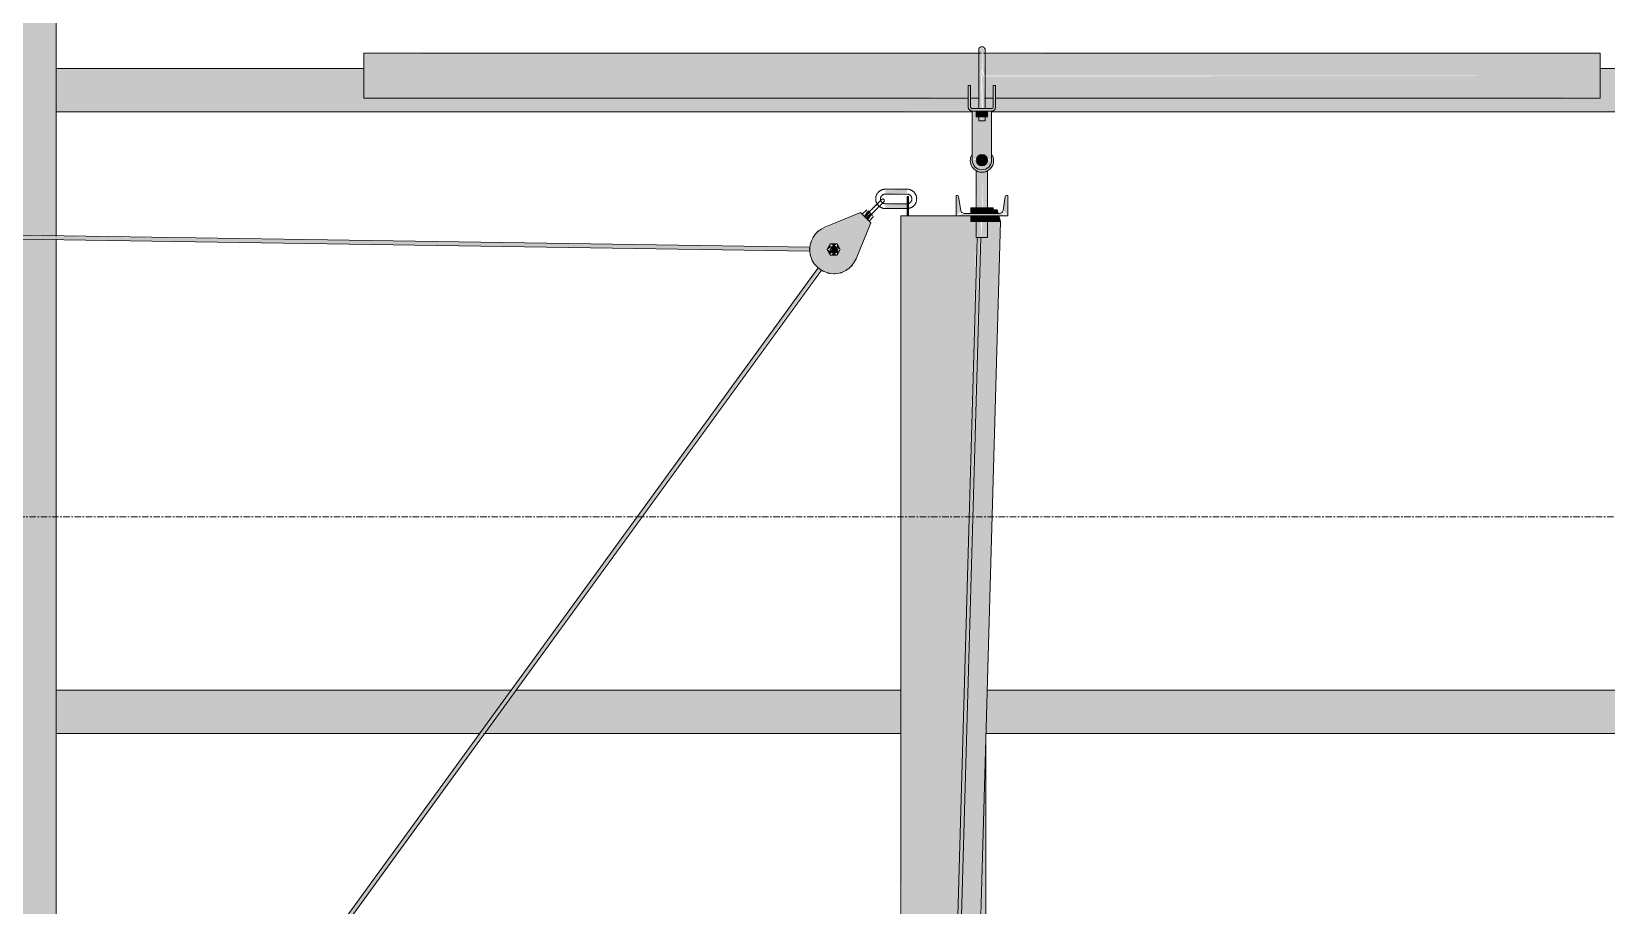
# Model space of a CAD drawing. Header units: inches. Extents: x -55396 to -733, y -290 to 853.
# Drawn here: x -16217.9 to -16095.6, y 227.8 to 295.7 of the extents above; entities that cross this region are included whole.
import ezdxf

# ---------------------------------------------------------------- set-up
doc = ezdxf.new("R2010")
doc.units = ezdxf.units.IN
doc.header["$MEASUREMENT"] = 0
doc.linetypes.add('Grid Line 1_2_', pattern=[0.875, 0.5, -0.125, 0.125, -0.125])
for name, color, linetype, lineweight in [('A-FLOR-LEVL', 51, 'Continuous', 9), ('Q-SPCQ', 91, 'Continuous', 9), ('S-BEAM', 12, 'Continuous', 9), ('S-COLS', 52, 'Continuous', 9)]:
    doc.layers.add(name, color=color, linetype=linetype, lineweight=lineweight)

# ---------------------------------------------------------------- blocks, each defined once
blk = doc.blocks.new('Basketball_Backstop-Performance_Sports_Systems-3103-Ceiling_Hung - 27_-0_ to 27_-11 7_8_-706978-Section 1')
at = {"layer": 'Q-SPCQ'}
h = blk.add_hatch(color=256, dxfattribs=at)
h.paths.add_polyline_path([(22184.5, 292.25), (22184.8, 292.32), (22184.67, 292.48), (22184.55, 292.32)], flags=0)
h.paths.add_polyline_path([(22184.46, 292.25), (22184.5, 292.25), (22184.5, 292.34)], flags=0)
h.paths.add_polyline_path([(22136.68, 292.25), (22184.46, 292.25), (22184.44, 294), (22136.68, 293.94), (22136.68, 292.7)], flags=0)
h.paths.add_polyline_path([(22184.92, 292.25), (22232.68, 292.25), (22232.68, 294), (22184.88, 293.94), (22184.89, 292.48), (22184.89, 292.25)], flags=0)
h = blk.add_hatch(color=256, dxfattribs=at)
h.paths.add_polyline_path([(22184.5, 292.25), (22184.68, 292.57), (22184.61, 292.54), (22184.55, 292.39)], flags=0)
h.paths.add_polyline_path([(22184.46, 292.25), (22184.68, 292.73), (22184.68, 294.44), (22184.44, 294.19), (22184.46, 293.79), (22184.47, 292.57)], flags=0)
for points in [[(22184.89, 292.25), (22184.86, 294.26), (22184.68, 294.44), (22184.75, 292.57), (22184.86, 292.34)], [(22184.68, 289.06), (22184.68, 289.5), (22184.24, 289.5), (22184.24, 289.06)], [(22184.68, 289.06), (22185.12, 289.06), (22185.12, 289.5), (22184.68, 289.5)], [(22184.68, 284.75), (22185.17, 284.9), (22185.48, 285.25), (22185.58, 285.69), (22185.46, 286.11), (22185.43, 286.07), (22185.37, 285.42), (22185.19, 285.14), (22184.8, 284.95), (22184.44, 284.98), (22184.13, 285.18), (22183.95, 285.49), (22183.89, 286.11), (22183.78, 285.61), (22183.89, 285.2), (22184.22, 284.87), (22184.61, 284.76)], [(22184.79, 285.26), (22185.1, 285.57), (22185.1, 285.8), (22184.9, 286.07), (22184.56, 286.11), (22184.3, 285.91), (22184.3, 285.47), (22184.46, 285.31)], [(22177.18, 283.07), (22178.87, 283.16), (22178.87, 283.43), (22177.18, 283.34), (22177.18, 283.09)], [(22178.99, 281.37), (22178.99, 282.87), (22178.87, 282.87), (22178.87, 281.37)], [(22175.65, 281.22), (22175.96, 281.62), (22175.76, 281.71), (22175.52, 281.36), (22175.58, 281.29)], [(22175.84, 281.04), (22176.14, 281.45), (22176.01, 281.58), (22175.65, 281.22), (22175.79, 281.09)], [(22178.87, 281.94), (22178.87, 282.31), (22177.18, 282.22), (22177.18, 281.94)], [(22184.24, 281.55), (22184.24, 281.99), (22183.81, 281.99), (22183.81, 281.55)], [(22183.81, 280.94), (22184.24, 280.94), (22184.24, 281.37), (22183.81, 281.37)], [(22185.11, 281.55), (22185.11, 281.99), (22184.24, 281.99), (22184.24, 281.55)], [(22185.11, 280.94), (22185.11, 281.37), (22184.24, 281.37), (22184.24, 280.94)], [(22185.11, 281.55), (22185.54, 281.58), (22185.54, 281.99), (22185.11, 281.99), (22185.11, 281.58)], [(22185.11, 280.94), (22185.54, 280.94), (22185.54, 281.37), (22185.11, 281.37)], [(22181.76, 152.54), (22182.46, 152.54), (22186.13, 280.92), (22185.11, 280.92), (22185.06, 279.69), (22184.6, 279.69), (22180.97, 152.54)], [(22173.05, 278.53), (22173.3, 278.53), (22173.43, 278.75), (22173.24, 278.99), (22173, 278.93), (22172.96, 278.62)], [(22180.97, 152.54), (22184.53, 279.69), (22184.32, 279.69), (22180.94, 159.48), (22180.94, 152.63)]]:
    blk.add_hatch(color=256, dxfattribs=at).paths.add_polyline_path(points, flags=0)
h = blk.add_hatch(color=256, dxfattribs=at)
h.paths.add_polyline_path([(22136.68, 290.5), (22183.62, 290.56), (22183.62, 291), (22183.8, 291), (22183.8, 290.5), (22184.44, 290.56), (22184.44, 292.25), (22136.68, 292.25), (22136.68, 290.56)], flags=0)
h.paths.add_polyline_path([(22185.74, 290.5), (22232.68, 290.56), (22232.68, 292.25), (22184.92, 292.19), (22184.92, 290.5), (22185.55, 290.56), (22185.55, 291), (22185.74, 291), (22185.74, 290.53)], flags=0)
h = blk.add_hatch(color=256, dxfattribs=at)
h.paths.add_polyline_path([(22184.61, 288.75), (22184.68, 288.75), (22184.61, 289.06), (22184.44, 289.06), (22184.5, 288.75), (22184.55, 288.75)], flags=0)
h.paths.add_polyline_path([(22184.54, 289.69), (22184.68, 289.69), (22184.61, 292.25), (22184.44, 292.25), (22184.5, 289.69)], flags=0)
h = blk.add_hatch(color=256, dxfattribs=at)
h.paths.add_polyline_path([(22184.74, 288.75), (22184.92, 288.75), (22184.85, 289.06), (22184.68, 289.06), (22184.68, 288.75)], flags=0)
h.paths.add_polyline_path([(22184.8, 289.69), (22184.92, 289.69), (22184.85, 292.25), (22184.68, 292.25), (22184.76, 289.69)], flags=0)
h = blk.add_hatch(color=256, dxfattribs=at)
h.paths.add_polyline_path([(22185.43, 289.5), (22185.43, 289.69), (22183.93, 289.69), (22183.93, 289.5)], flags=0)
h.paths.add_polyline_path([(22183.8, 289.81), (22183.8, 291), (22183.62, 291), (22183.62, 289.81)], flags=0)
h.paths.add_polyline_path([(22185.55, 289.81), (22185.74, 289.81), (22185.74, 291), (22185.55, 291)], flags=0)
h = blk.add_hatch(color=256, dxfattribs=at)
h.paths.add_polyline_path([(22184.68, 284.94), (22185.05, 285.04), (22185.33, 285.31), (22185.43, 285.69), (22185.1, 285.69), (22185.02, 285.49), (22184.74, 285.27), (22184.38, 285.39), (22184.3, 285.59), (22184.3, 285.74), (22183.93, 285.69), (22184.03, 285.31), (22184.3, 285.04), (22184.48, 284.96)], flags=0)
h.paths.add_polyline_path([(22183.93, 285.69), (22184.3, 285.91), (22184.65, 286.1), (22184.99, 286), (22185.14, 285.8), (22185.43, 285.69), (22185.43, 289.5), (22185.12, 289.5), (22185.12, 289.06), (22184.92, 289.06), (22184.85, 288.75), (22184.44, 288.75), (22184.44, 289.06), (22184.24, 289.06), (22184.24, 289.5), (22183.93, 289.5), (22183.93, 286.47)], flags=0)
h = blk.add_hatch(color=256, dxfattribs=at)
h.paths.add_polyline_path([(22184.68, 279.69), (22184.59, 280.94), (22184.24, 280.94), (22184.3, 279.69), (22184.56, 279.69)], flags=0)
h.paths.add_polyline_path([(22184.38, 281.99), (22184.68, 281.99), (22184.68, 284.75), (22184.25, 284.78), (22184.3, 281.99), (22184.34, 281.99)], flags=0)
h = blk.add_hatch(color=256, dxfattribs=at)
h.paths.add_polyline_path([(22185.06, 279.69), (22185.12, 279.69), (22185.06, 280.94), (22184.68, 280.94), (22184.68, 279.69), (22184.99, 279.69)], flags=0)
h.paths.add_polyline_path([(22184.87, 281.99), (22185.11, 281.99), (22185.06, 284.83), (22184.68, 284.75), (22184.74, 281.99), (22184.81, 281.99)], flags=0)
h = blk.add_hatch(color=256, dxfattribs=at)
h.paths.add_polyline_path([(22186.68, 281.37), (22186.6, 282.92), (22186.49, 282.88), (22186.32, 281.79), (22186.6, 281.47)], flags=0)
h.paths.add_polyline_path([(22186.68, 281.37), (22186.27, 281.67), (22186.3, 281.58), (22186.6, 281.42)], flags=0)
h.paths.add_polyline_path([(22182.68, 281.37), (22186.6, 281.4), (22186.04, 281.55), (22183.31, 281.55)], flags=0)
h.paths.add_polyline_path([(22182.68, 281.37), (22183.08, 281.67), (22183.05, 281.73), (22182.9, 281.58)], flags=0)
h.paths.add_polyline_path([(22182.68, 281.37), (22183.03, 281.79), (22182.87, 282.88), (22182.68, 282.95), (22182.68, 281.58)], flags=0)
h = blk.add_hatch(color=256, dxfattribs=at)
h.paths.add_polyline_path([(22173.09, 276.88), (22173.55, 276.91), (22173.99, 277.06), (22174.49, 277.43), (22174.69, 277.64), (22174.91, 278.04), (22176.05, 280.83), (22175.25, 281.62), (22172.07, 280.26), (22171.73, 279.95), (22171.49, 279.56), (22171.34, 279.12), (22171.3, 278.66), (22171.38, 278.21), (22171.57, 277.79), (22172.07, 277.25), (22172.21, 277.14), (22172.64, 276.96)], flags=0)
h.paths.add_polyline_path([(22172.93, 278.31), (22173.05, 278.5), (22172.95, 278.49), (22172.93, 278.32)], flags=0)
h.paths.add_polyline_path([(22172.93, 279.19), (22173.03, 278.99), (22173.08, 279.07), (22172.96, 279.16)], flags=0)
h.paths.add_polyline_path([(22173.43, 279.19), (22173.3, 279), (22173.41, 279), (22173.43, 279.14)], flags=0)
h.paths.add_polyline_path([(22173.68, 278.75), (22173.45, 278.82), (22173.48, 278.66), (22173.67, 278.75)], flags=0)
h.paths.add_polyline_path([(22173.43, 278.31), (22173.35, 278.53), (22173.28, 278.42), (22173.4, 278.34)], flags=0)
h.paths.add_polyline_path([(22172.93, 278.31), (22172.7, 278.8), (22172.96, 279.19), (22173.46, 279.14), (22173.63, 278.66), (22173.34, 278.31), (22172.96, 278.31)], flags=0)
h.paths.add_polyline_path([(22172.92, 278.64), (22172.86, 278.83), (22172.7, 278.74), (22172.87, 278.67)], flags=0)
h = blk.add_hatch(color=256, dxfattribs=at)
h.paths.add_polyline_path([(22178.48, 116), (22181.68, 116), (22181.68, 119.75), (22178.37, 119.75), (22178.37, 119.31), (22179.05, 119.31), (22179.05, 119.12), (22178.37, 119.12), (22178.37, 116)], flags=0)
h.paths.add_polyline_path([(22178.49, 120.25), (22181.68, 120.25), (22181.68, 128.78), (22178.63, 128.81), (22178.48, 128.81), (22178.37, 128.79), (22178.37, 120.87), (22179.05, 120.87), (22179.05, 120.69), (22178.37, 120.69), (22178.37, 120.25), (22178.48, 120.25)], flags=0)
h.paths.add_polyline_path([(22181.19, 129), (22181.68, 129.12), (22181.68, 129.18), (22181.21, 129.01)], flags=0)
h.paths.add_polyline_path([(22181.68, 128.82), (22181.68, 128.94), (22181.53, 128.87)], flags=0)
h.paths.add_polyline_path([(22178.6, 129.17), (22179.59, 129.21), (22181.19, 129.21), (22181.68, 129.25), (22181.68, 135.44), (22178.37, 135.44), (22178.38, 135), (22179.05, 135), (22179.05, 134.81), (22178.37, 134.81), (22178.37, 129.21), (22178.65, 129.19)], flags=0)
h.paths.add_polyline_path([(22179.42, 135.94), (22181.68, 135.94), (22181.68, 152.54), (22180.97, 152.54), (22180.94, 152.63), (22180.94, 161.75), (22178.37, 161.75), (22178.4, 161.31), (22179.05, 161.31), (22179.05, 161.12), (22178.37, 161.12), (22178.38, 136.56), (22179.05, 136.56), (22179.05, 136.37), (22178.37, 136.37), (22178.38, 135.94), (22179.34, 135.94)], flags=0)
h.paths.add_polyline_path([(22180.97, 162.25), (22181.68, 187.19), (22181.68, 224.78), (22178.63, 224.81), (22178.44, 224.81), (22178.37, 224.79), (22178.4, 162.87), (22179.05, 162.87), (22179.05, 162.69), (22178.37, 162.69), (22178.4, 162.25), (22180.94, 162.25)], flags=0)
h.paths.add_polyline_path([(22181.68, 224.82), (22181.68, 224.94), (22181.53, 224.87)], flags=0)
h.paths.add_polyline_path([(22181.19, 225), (22181.68, 225.12), (22181.68, 225.18), (22181.37, 225.06)], flags=0)
h.paths.add_polyline_path([(22178.6, 225.17), (22179.59, 225.21), (22181.19, 225.21), (22181.68, 225.25), (22181.68, 281.37), (22178.37, 281.37), (22178.44, 225.21), (22178.65, 225.19)], flags=0)
h = blk.add_hatch(color=256, dxfattribs=at)
h.paths.add_polyline_path([(22183.79, 116), (22184.99, 116), (22184.99, 119.8), (22184.6, 119.77), (22184.32, 119.75), (22181.68, 119.75), (22181.76, 116), (22183.77, 116)], flags=0)
h.paths.add_polyline_path([(22181.68, 119.82), (22182.17, 120), (22181.68, 119.87)], flags=0)
h.paths.add_polyline_path([(22182.17, 120), (22181.68, 120.12), (22181.76, 120.05)], flags=0)
h.paths.add_polyline_path([(22184.75, 120.17), (22184.88, 120.22), (22184.99, 120.25), (22184.99, 128.12), (22184.3, 128.12), (22184.3, 128.31), (22184.99, 128.31), (22184.99, 128.75), (22181.68, 128.75), (22181.76, 120.18), (22183.35, 120.23), (22184.62, 120.19)], flags=0)
h.paths.add_polyline_path([(22183.33, 129.25), (22184.99, 129.25), (22184.99, 129.69), (22184.3, 129.69), (22184.3, 129.87), (22184.99, 129.87), (22184.99, 135.49), (22184.59, 135.45), (22184.32, 135.44), (22181.68, 135.44), (22181.76, 129.25), (22182.6, 129.25)], flags=0)
h.paths.add_polyline_path([(22181.68, 135.51), (22181.78, 135.64), (22181.68, 135.56)], flags=0)
h.paths.add_polyline_path([(22182.17, 135.69), (22181.68, 135.81), (22181.76, 135.74), (22181.78, 135.74)], flags=0)
h.paths.add_polyline_path([(22184.75, 135.86), (22184.88, 135.9), (22184.99, 135.94), (22184.91, 161.81), (22184.6, 161.77), (22184.32, 161.75), (22182.73, 161.77), (22182.46, 152.54), (22181.68, 152.54), (22181.76, 135.87), (22183.42, 135.92), (22184.62, 135.88)], flags=0)
h.paths.add_polyline_path([(22184.75, 162.17), (22184.88, 162.22), (22184.99, 162.25), (22184.95, 224.12), (22184.51, 224.12), (22182.76, 162.24), (22184.28, 162.23), (22184.64, 162.19)], flags=0)
h.paths.add_polyline_path([(22181.68, 187.19), (22182.75, 224.75), (22181.68, 224.75), (22181.68, 193.67)], flags=0)
h.paths.add_polyline_path([(22184.88, 224.31), (22184.99, 224.31), (22184.95, 224.75), (22184.53, 224.75), (22184.55, 224.31), (22184.76, 224.31)], flags=0)
h.paths.add_polyline_path([(22181.76, 225.25), (22182.76, 225.25), (22184.24, 279.69), (22184.24, 280.94), (22183.81, 280.94), (22183.81, 281.37), (22181.68, 281.37), (22181.68, 225.25)], flags=0)
h.paths.add_polyline_path([(22184.77, 225.25), (22184.99, 225.25), (22184.95, 225.69), (22184.55, 225.69), (22184.55, 225.25), (22184.64, 225.25)], flags=0)
h.paths.add_polyline_path([(22184.95, 225.87), (22184.99, 225.87), (22184.96, 240.03), (22184.64, 225.87), (22184.88, 225.87)], flags=0)
h = blk.add_hatch(color=256, dxfattribs=at)
h.paths.add_polyline_path([(22185.11, 280.92), (22186.13, 280.92), (22186, 281.37), (22185.54, 281.37), (22185.54, 280.94), (22185.11, 280.94)], flags=0)
h.paths.add_polyline_path([(22185.95, 281.55), (22185.87, 281.83), (22185.54, 281.83), (22185.54, 281.55)], flags=0)
h = blk.add_hatch(color=256, dxfattribs=at)
h.paths.add_polyline_path([(22171.31, 278.62), (22171.3, 278.93), (22031.55, 280.99), (22031.66, 280.75), (22171.3, 278.62)], flags=0)
h.paths.add_polyline_path([(22172.94, 278.63), (22172.98, 278.73), (22172.94, 278.63)], flags=0)
h.paths.add_polyline_path([(22029.93, 280.82), (22029.94, 281.04), (22029.89, 280.93), (22029.93, 280.82)], flags=0)
h = blk.add_hatch(color=256, dxfattribs=at)
h.paths.add_polyline_path([(22172.93, 278.31), (22173.43, 278.31), (22173.18, 278.5)], flags=0)
h.paths.add_polyline_path([(22172.93, 278.31), (22172.96, 278.62), (22172.67, 278.75), (22172.8, 278.53)], flags=0)
h.paths.add_polyline_path([(22173.43, 278.31), (22173.56, 278.7), (22173.39, 278.62), (22173.43, 278.33)], flags=0)
h.paths.add_polyline_path([(22173.43, 279.19), (22172.99, 279.14), (22173.18, 279), (22173.37, 279.14)], flags=0)
h.paths.add_polyline_path([(22173.68, 278.75), (22173.43, 279.14), (22173.43, 278.86)], flags=0)
h.paths.add_polyline_path([(22172.67, 278.75), (22172.96, 278.93), (22172.9, 279.14), (22172.73, 278.85)], flags=0)
h = blk.add_hatch(color=256, dxfattribs=at)
h.paths.add_polyline_path([(22123.52, 210.22), (22123.52, 210.36), (22123.33, 210.46), (22123.38, 210.41), (22123.52, 210.23)], flags=0)
h.paths.add_polyline_path([(22125.5, 212.94), (22172.14, 277.2), (22171.96, 277.34), (22125.2, 212.98), (22125.44, 212.99), (22125.5, 212.94)], flags=0)
h.paths.add_polyline_path([(22173.14, 278.47), (22173.11, 278.53), (22172.98, 278.61), (22173.12, 278.48)], flags=0)
for p, q in [((22184.62, 294), (22136.68, 294)), ((22136.68, 292.25), (22136.68, 294)), ((22232.68, 294), (22184.79, 294)), ((22232.68, 294), (22232.68, 292.25)), ((22136.68, 290.5), (22136.68, 292.25)), ((22183.8, 291.5), (22183.62, 291.5)), ((22183.62, 291), (22183.62, 291.5)), ((22183.62, 291.5), (22183.62, 291.37)), ((22183.8, 291.5), (22183.62, 291.5)), ((22183.62, 291.35), (22183.62, 291)), ((22183.8, 291.37), (22183.8, 291.5)), ((22183.8, 291.5), (22183.8, 291)), ((22183.8, 291), (22183.8, 291.35)), ((22184.43, 292.25), (22184.43, 289.69)), ((22184.93, 289.69), (22184.93, 292.25)), ((22185.74, 291.5), (22185.55, 291.5)), ((22185.55, 291), (22185.55, 291.5)), ((22185.55, 291.5), (22185.55, 291.37)), ((22185.74, 291.5), (22185.55, 291.5)), ((22185.55, 291.35), (22185.55, 291)), ((22185.74, 291.37), (22185.74, 291.5)), ((22185.74, 291.5), (22185.74, 291)), ((22185.74, 291), (22185.74, 291.35)), ((22232.68, 292.25), (22232.68, 290.5)), ((22136.68, 290.5), (22183.62, 290.5)), ((22183.62, 289.81), (22183.62, 291)), ((22183.8, 291), (22183.8, 289.81)), ((22183.8, 290.5), (22184.46, 290.5)), ((22184.43, 290.5), (22184.43, 289.69)), ((22184.43, 290.5), (22184.43, 289.69)), ((22184.43, 290.5), (22184.43, 289.69)), ((22184.89, 290.5), (22185.55, 290.5)), ((22184.93, 289.69), (22184.93, 290.5)), ((22184.93, 289.69), (22184.93, 290.5)), ((22184.93, 289.69), (22184.93, 290.5)), ((22185.55, 291), (22185.55, 289.81)), ((22185.74, 289.81), (22185.74, 291)), ((22185.74, 290.5), (22232.68, 290.5)), ((22185.43, 289.69), (22183.93, 289.69)), ((22183.93, 289.5), (22183.93, 285.69)), ((22183.93, 289.5), (22185.43, 289.5)), ((22184.24, 289.5), (22184.24, 289.06)), ((22184.68, 289.06), (22184.24, 289.06)), ((22184.43, 289.5), (22184.43, 288.75)), ((22184.68, 288.75), (22184.44, 288.75)), ((22184.68, 289.06), (22184.68, 289.5)), ((22185.12, 289.06), (22184.68, 289.06)), ((22184.92, 288.75), (22184.68, 288.75)), ((22184.93, 288.75), (22184.93, 289.5)), ((22185.12, 289.5), (22185.12, 289.06)), ((22185.43, 285.69), (22185.43, 289.5)), ((22184.24, 284.86), (22184.24, 281.99)), ((22184.24, 284.86), (22184.24, 281.99)), ((22185.12, 281.99), (22185.12, 284.86)), ((22185.12, 281.99), (22185.12, 284.86)), ((22178.87, 283.44), (22177.18, 283.44)), ((22177.18, 283.06), (22178.87, 283.06)), ((22178.87, 281.37), (22178.87, 282.87)), ((22178.99, 282.87), (22178.87, 282.87)), ((22178.99, 282.87), (22178.99, 281.37)), ((22182.78, 282.95), (22182.68, 282.95)), ((22182.68, 282.95), (22182.68, 281.37)), ((22183.03, 281.79), (22182.87, 282.88)), ((22186.49, 282.88), (22186.32, 281.79)), ((22186.68, 282.95), (22186.58, 282.95)), ((22186.68, 281.37), (22186.68, 282.95)), ((22175.25, 281.62), (22172.47, 280.49)), ((22175.25, 281.62), (22176.05, 280.83)), ((22175.74, 281.84), (22175.39, 281.49)), ((22175.82, 281.77), (22176.01, 281.58)), ((22175.92, 280.96), (22176.27, 281.31)), ((22176.01, 281.58), (22176.19, 281.39)), ((22178.87, 282.31), (22177.18, 282.31)), ((22177.18, 281.94), (22178.87, 281.94)), ((22178.37, 281.37), (22178.37, 225.17)), ((22178.37, 281.37), (22181.68, 281.37)), ((22181.68, 281.37), (22182.68, 281.37)), ((22182.68, 281.37), (22186.68, 281.37)), ((22186.04, 281.55), (22183.31, 281.55)), ((22183.81, 281.99), (22184.24, 281.99)), ((22183.81, 281.55), (22183.81, 281.99)), ((22183.81, 280.94), (22183.81, 281.37)), ((22184.24, 281.99), (22185.11, 281.99)), ((22184.24, 281.99), (22184.24, 281.55)), ((22184.24, 281.37), (22184.24, 280.94)), ((22185.11, 281.99), (22185.54, 281.99)), ((22185.11, 281.99), (22185.11, 281.55)), ((22185.11, 281.37), (22185.11, 280.94)), ((22185.54, 281.99), (22185.54, 281.55)), ((22185.87, 281.83), (22185.54, 281.83)), ((22185.54, 281.37), (22185.54, 280.94)), ((22185.94, 281.58), (22185.87, 281.83)), ((22186.13, 280.92), (22186, 281.37)), ((22171.33, 278.93), (22031.53, 281.07)), ((22031.53, 280.75), (22171.31, 278.62)), ((22174.91, 278.04), (22176.05, 280.83)), ((22182.46, 152.54), (22186.13, 280.92)), ((22184.24, 280.94), (22183.81, 280.94)), ((22184.24, 280.94), (22184.24, 279.69)), ((22185.11, 280.94), (22184.24, 280.94)), ((22185.09, 280.92), (22186.13, 280.92)), ((22185.54, 280.94), (22185.11, 280.94)), ((22185.12, 279.69), (22185.12, 280.94)), ((22172.93, 279.19), (22172.67, 278.75)), ((22173.43, 279.19), (22172.93, 279.19)), ((22173.4, 278.9), (22173.31, 278.9)), ((22173.68, 278.75), (22173.43, 279.19)), ((22184.6, 279.69), (22180.97, 152.54)), ((22184.32, 279.69), (22180.97, 162.24)), ((22184.68, 279.69), (22184.24, 279.69)), ((22185.12, 279.69), (22184.68, 279.69)), ((22172.67, 278.75), (22172.93, 278.31)), ((22172.93, 278.31), (22173.43, 278.31)), ((22173.43, 278.31), (22173.68, 278.75)), ((22171.96, 277.34), (22125.12, 212.95)), ((22125.5, 212.94), (22172.21, 277.15)), ((22184.99, 225.87), (22184.99, 241.02))]:
    blk.add_line(p, q, dxfattribs=at)
at = {"layer": 'Q-SPCQ', "flags": 128}
for points in [[(22184.43, 294.25), (22184.43, 294.26), (22184.43, 294.27), (22184.43, 294.28), (22184.43, 294.29), (22184.43, 294.3), (22184.43, 294.31), (22184.44, 294.32), (22184.44, 294.33), (22184.44, 294.34), (22184.45, 294.35), (22184.45, 294.36), (22184.46, 294.37), (22184.46, 294.37), (22184.47, 294.38), (22184.47, 294.39), (22184.48, 294.4), (22184.48, 294.41), (22184.49, 294.41), (22184.5, 294.42), (22184.5, 294.43), (22184.51, 294.44), (22184.52, 294.44), (22184.53, 294.45), (22184.53, 294.45), (22184.54, 294.46), (22184.55, 294.47), (22184.56, 294.47), (22184.57, 294.48), (22184.58, 294.48), (22184.59, 294.48), (22184.6, 294.49), (22184.61, 294.49), (22184.62, 294.49), (22184.63, 294.49), (22184.64, 294.5), (22184.65, 294.5), (22184.66, 294.5), (22184.67, 294.5), (22184.68, 294.5), (22184.68, 294.5)], [(22184.43, 294.25), (22184.43, 294.26), (22184.43, 294.27), (22184.43, 294.28), (22184.43, 294.29), (22184.43, 294.3), (22184.43, 294.31), (22184.44, 294.32), (22184.44, 294.33), (22184.44, 294.34), (22184.45, 294.35), (22184.45, 294.36), (22184.46, 294.37), (22184.46, 294.37), (22184.47, 294.38), (22184.47, 294.39), (22184.48, 294.4), (22184.48, 294.41), (22184.49, 294.41), (22184.5, 294.42), (22184.5, 294.43), (22184.51, 294.44), (22184.52, 294.44), (22184.53, 294.45), (22184.53, 294.45), (22184.54, 294.46), (22184.55, 294.47), (22184.56, 294.47), (22184.57, 294.48), (22184.58, 294.48), (22184.59, 294.48), (22184.6, 294.49), (22184.61, 294.49), (22184.62, 294.49), (22184.63, 294.49), (22184.64, 294.5), (22184.65, 294.5), (22184.66, 294.5), (22184.67, 294.5), (22184.68, 294.5), (22184.68, 294.5)], [(22184.43, 294.23), (22184.43, 294.24), (22184.43, 294.25), (22184.43, 294.25)], [(22184.43, 294.25), (22184.43, 294.25), (22184.43, 294.24), (22184.43, 294.24)], [(22184.43, 293.97), (22184.43, 294.01), (22184.43, 294.05), (22184.43, 294.08), (22184.43, 294.11), (22184.43, 294.14), (22184.43, 294.17), (22184.43, 294.19), (22184.43, 294.21), (22184.43, 294.22), (22184.43, 294.23), (22184.43, 294.24), (22184.43, 294.25), (22184.43, 294.25)], [(22184.43, 294.25), (22184.43, 294.25), (22184.43, 294.24), (22184.43, 294.24), (22184.43, 294.22), (22184.43, 294.21), (22184.43, 294.19), (22184.43, 294.17), (22184.43, 294.15), (22184.43, 294.12), (22184.43, 294.09), (22184.43, 294.06), (22184.43, 294.02), (22184.43, 293.99), (22184.43, 293.94), (22184.43, 293.9), (22184.43, 293.85), (22184.43, 293.81), (22184.43, 293.75), (22184.43, 293.7), (22184.43, 293.64), (22184.43, 293.58), (22184.43, 293.52), (22184.43, 293.46), (22184.43, 293.4), (22184.43, 293.33), (22184.43, 293.26), (22184.43, 293.19), (22184.43, 293.12), (22184.43, 293.05), (22184.43, 292.97), (22184.43, 292.9), (22184.43, 292.82), (22184.43, 292.75), (22184.43, 292.67), (22184.43, 292.59), (22184.43, 292.51), (22184.43, 292.43), (22184.43, 292.35), (22184.43, 292.27), (22184.43, 292.25)], [(22184.43, 294.01), (22184.43, 294.05), (22184.43, 294.08)], [(22184.43, 294.06), (22184.43, 294.02), (22184.43, 293.99)], [(22184.68, 294.5), (22184.69, 294.5), (22184.7, 294.5), (22184.71, 294.5), (22184.72, 294.5), (22184.73, 294.5), (22184.74, 294.49), (22184.75, 294.49), (22184.76, 294.49), (22184.77, 294.48), (22184.78, 294.48), (22184.78, 294.48), (22184.79, 294.47), (22184.8, 294.47), (22184.81, 294.46), (22184.82, 294.46), (22184.83, 294.45), (22184.84, 294.44), (22184.84, 294.44), (22184.85, 294.43), (22184.86, 294.42), (22184.86, 294.42), (22184.87, 294.41), (22184.88, 294.4), (22184.88, 294.39), (22184.89, 294.39), (22184.89, 294.38), (22184.9, 294.37), (22184.9, 294.36), (22184.91, 294.35), (22184.91, 294.34), (22184.91, 294.33), (22184.92, 294.32), (22184.92, 294.31), (22184.92, 294.3), (22184.92, 294.29), (22184.93, 294.28), (22184.93, 294.27), (22184.93, 294.26), (22184.93, 294.25), (22184.93, 294.25)], [(22184.68, 294.5), (22184.69, 294.5), (22184.7, 294.5), (22184.71, 294.5), (22184.72, 294.5), (22184.73, 294.5), (22184.74, 294.49), (22184.75, 294.49), (22184.76, 294.49), (22184.77, 294.48), (22184.78, 294.48), (22184.78, 294.48), (22184.79, 294.47), (22184.8, 294.47), (22184.81, 294.46), (22184.82, 294.46), (22184.83, 294.45), (22184.84, 294.44), (22184.84, 294.44), (22184.85, 294.43), (22184.86, 294.42), (22184.86, 294.42), (22184.87, 294.41), (22184.88, 294.4), (22184.88, 294.39), (22184.89, 294.39), (22184.89, 294.38), (22184.9, 294.37), (22184.9, 294.36), (22184.91, 294.35), (22184.91, 294.34), (22184.91, 294.33), (22184.92, 294.32), (22184.92, 294.31), (22184.92, 294.3), (22184.92, 294.29), (22184.93, 294.28), (22184.93, 294.27), (22184.93, 294.26), (22184.93, 294.25), (22184.93, 294.25)], [(22184.93, 294.23), (22184.93, 294.24), (22184.93, 294.25), (22184.93, 294.25)], [(22184.93, 294.25), (22184.93, 294.25), (22184.93, 294.24), (22184.93, 294.24)], [(22184.93, 292.25), (22184.93, 292.33), (22184.93, 292.41), (22184.93, 292.49), (22184.93, 292.57), (22184.93, 292.65), (22184.93, 292.73), (22184.93, 292.8), (22184.93, 292.88), (22184.93, 292.95), (22184.93, 293.03), (22184.93, 293.1), (22184.93, 293.17), (22184.93, 293.24), (22184.93, 293.31), (22184.93, 293.38), (22184.93, 293.44), (22184.93, 293.51), (22184.93, 293.57), (22184.93, 293.63), (22184.93, 293.68), (22184.93, 293.74), (22184.93, 293.79), (22184.93, 293.84), (22184.93, 293.89), (22184.93, 293.93), (22184.93, 293.97), (22184.93, 294.01), (22184.93, 294.05), (22184.93, 294.08), (22184.93, 294.11), (22184.93, 294.14), (22184.93, 294.17), (22184.93, 294.19), (22184.93, 294.21), (22184.93, 294.22), (22184.93, 294.23), (22184.93, 294.24), (22184.93, 294.25), (22184.93, 294.25)], [(22184.93, 294.25), (22184.93, 294.25), (22184.93, 294.24), (22184.93, 294.24), (22184.93, 294.22), (22184.93, 294.21), (22184.93, 294.19), (22184.93, 294.17), (22184.93, 294.15), (22184.93, 294.12), (22184.93, 294.09), (22184.93, 294.06), (22184.93, 294.02), (22184.93, 293.99)], [(22184.93, 294.01), (22184.93, 294.05), (22184.93, 294.08)], [(22184.93, 294.06), (22184.93, 294.02), (22184.93, 293.99)], [(22176.36, 282.11), (22176.38, 282.13), (22176.4, 282.15), (22176.42, 282.17), (22176.44, 282.19), (22176.47, 282.21), (22176.49, 282.23), (22176.51, 282.26), (22176.53, 282.28), (22176.55, 282.3), (22176.57, 282.32), (22176.59, 282.33), (22176.6, 282.35), (22176.62, 282.37), (22176.64, 282.39), (22176.66, 282.41), (22176.68, 282.43), (22176.69, 282.44), (22176.71, 282.46), (22176.73, 282.47), (22176.74, 282.49), (22176.75, 282.5), (22176.77, 282.52), (22176.78, 282.53), (22176.79, 282.54), (22176.81, 282.56), (22176.82, 282.57), (22176.83, 282.58), (22176.84, 282.59), (22176.85, 282.59), (22176.85, 282.6), (22176.86, 282.61), (22176.87, 282.62), (22176.87, 282.62), (22176.88, 282.63), (22176.88, 282.63), (22176.89, 282.63), (22176.89, 282.64), (22176.89, 282.64), (22176.89, 282.64)], [(22176.89, 282.64), (22176.89, 282.64), (22176.89, 282.64), (22176.89, 282.64), (22176.88, 282.63), (22176.88, 282.63), (22176.87, 282.62), (22176.87, 282.62), (22176.86, 282.61), (22176.86, 282.61), (22176.85, 282.6), (22176.84, 282.59), (22176.83, 282.58), (22176.82, 282.57), (22176.81, 282.56), (22176.8, 282.55), (22176.79, 282.53), (22176.77, 282.52), (22176.76, 282.51), (22176.74, 282.49), (22176.73, 282.48), (22176.71, 282.46), (22176.7, 282.45), (22176.68, 282.43), (22176.66, 282.41), (22176.65, 282.4), (22176.63, 282.38), (22176.61, 282.36), (22176.59, 282.34), (22176.57, 282.32), (22176.55, 282.3), (22176.53, 282.28), (22176.51, 282.26), (22176.49, 282.24), (22176.47, 282.22), (22176.45, 282.2), (22176.43, 282.18), (22176.41, 282.16), (22176.39, 282.14), (22176.37, 282.11), (22176.36, 282.11)], [(22177.18, 283.44), (22177.15, 283.44), (22177.12, 283.44), (22177.09, 283.43), (22177.06, 283.43), (22177.03, 283.42), (22177, 283.42), (22176.97, 283.41), (22176.94, 283.4), (22176.91, 283.39), (22176.89, 283.38), (22176.86, 283.37), (22176.83, 283.35), (22176.81, 283.34), (22176.78, 283.32), (22176.75, 283.31), (22176.73, 283.29), (22176.71, 283.27), (22176.68, 283.25), (22176.66, 283.23), (22176.64, 283.21), (22176.62, 283.19), (22176.6, 283.17), (22176.58, 283.14), (22176.56, 283.12), (22176.55, 283.09), (22176.53, 283.07), (22176.52, 283.04), (22176.5, 283.01), (22176.49, 282.99), (22176.48, 282.96), (22176.47, 282.93), (22176.46, 282.9), (22176.45, 282.87), (22176.44, 282.84), (22176.44, 282.81), (22176.43, 282.79), (22176.43, 282.76), (22176.43, 282.73), (22176.43, 282.7), (22176.43, 282.69)], [(22176.43, 282.69), (22176.43, 282.66), (22176.43, 282.63), (22176.43, 282.6), (22176.44, 282.57), (22176.44, 282.54), (22176.45, 282.51), (22176.46, 282.48), (22176.47, 282.45), (22176.48, 282.42), (22176.49, 282.4), (22176.5, 282.37), (22176.51, 282.34), (22176.53, 282.31), (22176.54, 282.29), (22176.56, 282.26), (22176.58, 282.24), (22176.59, 282.22), (22176.61, 282.19), (22176.63, 282.17), (22176.66, 282.15), (22176.68, 282.13), (22176.7, 282.11), (22176.72, 282.09), (22176.75, 282.07), (22176.77, 282.06), (22176.8, 282.04), (22176.82, 282.03), (22176.85, 282.01), (22176.88, 282), (22176.91, 281.99), (22176.93, 281.98), (22176.96, 281.97), (22176.99, 281.96), (22177.02, 281.95), (22177.05, 281.95), (22177.08, 281.94), (22177.11, 281.94), (22177.14, 281.94), (22177.17, 281.94), (22177.18, 281.94)], [(22176.8, 282.69), (22176.8, 282.7), (22176.8, 282.72), (22176.81, 282.73), (22176.81, 282.75), (22176.81, 282.76), (22176.81, 282.78), (22176.82, 282.79), (22176.82, 282.81), (22176.83, 282.82), (22176.83, 282.83), (22176.84, 282.85), (22176.85, 282.86), (22176.85, 282.87), (22176.86, 282.89), (22176.87, 282.9), (22176.88, 282.91), (22176.89, 282.92), (22176.9, 282.93), (22176.91, 282.95), (22176.92, 282.96), (22176.93, 282.97), (22176.94, 282.98), (22176.95, 282.99), (22176.96, 282.99), (22176.98, 283), (22176.99, 283.01), (22177, 283.02), (22177.01, 283.03), (22177.03, 283.03), (22177.04, 283.04), (22177.06, 283.04), (22177.07, 283.05), (22177.08, 283.05), (22177.1, 283.05), (22177.11, 283.06), (22177.13, 283.06), (22177.14, 283.06), (22177.16, 283.06), (22177.17, 283.06), (22177.18, 283.06)], [(22177.18, 282.31), (22177.16, 282.31), (22177.15, 282.31), (22177.13, 282.32), (22177.12, 282.32), (22177.1, 282.32), (22177.09, 282.32), (22177.07, 282.33), (22177.06, 282.33), (22177.05, 282.34), (22177.03, 282.34), (22177.02, 282.35), (22177, 282.35), (22176.99, 282.36), (22176.98, 282.37), (22176.97, 282.38), (22176.95, 282.39), (22176.94, 282.4), (22176.93, 282.41), (22176.92, 282.42), (22176.91, 282.43), (22176.9, 282.44), (22176.89, 282.45), (22176.88, 282.46), (22176.87, 282.47), (22176.86, 282.48), (22176.85, 282.5), (22176.85, 282.51), (22176.84, 282.52), (22176.83, 282.54), (22176.83, 282.55), (22176.82, 282.57), (22176.82, 282.58), (22176.81, 282.59), (22176.81, 282.61), (22176.81, 282.62), (22176.81, 282.64), (22176.8, 282.65), (22176.8, 282.67), (22176.8, 282.68), (22176.8, 282.69)], [(22176.89, 282.64), (22176.89, 282.64), (22176.9, 282.65), (22176.9, 282.65), (22176.91, 282.65), (22176.91, 282.65), (22176.91, 282.66), (22176.92, 282.66), (22176.92, 282.66), (22176.93, 282.66), (22176.93, 282.67), (22176.94, 282.67), (22176.94, 282.67), (22176.95, 282.67), (22176.95, 282.67), (22176.96, 282.67), (22176.96, 282.67), (22176.97, 282.68), (22176.97, 282.68), (22176.98, 282.68), (22176.98, 282.68), (22176.99, 282.68), (22176.99, 282.68), (22177, 282.67), (22177, 282.67), (22177.01, 282.67), (22177.01, 282.67), (22177.01, 282.67), (22177.02, 282.67), (22177.02, 282.67), (22177.03, 282.67), (22177.03, 282.66), (22177.04, 282.66), (22177.04, 282.66), (22177.05, 282.66), (22177.05, 282.65), (22177.05, 282.65), (22177.06, 282.65), (22177.06, 282.64), (22177.07, 282.64), (22177.07, 282.64)], [(22177.07, 282.64), (22177.07, 282.64), (22177.07, 282.63), (22177.08, 282.63), (22177.08, 282.62), (22177.08, 282.62), (22177.09, 282.62), (22177.09, 282.61), (22177.09, 282.61), (22177.09, 282.6), (22177.09, 282.6), (22177.1, 282.59), (22177.1, 282.59), (22177.1, 282.58), (22177.1, 282.58), (22177.1, 282.57), (22177.1, 282.57), (22177.1, 282.56), (22177.1, 282.56), (22177.1, 282.55), (22177.1, 282.55), (22177.1, 282.54), (22177.1, 282.54), (22177.1, 282.53), (22177.1, 282.53), (22177.1, 282.52), (22177.1, 282.52), (22177.1, 282.51), (22177.1, 282.51), (22177.09, 282.5), (22177.09, 282.5), (22177.09, 282.5), (22177.09, 282.49), (22177.09, 282.49), (22177.08, 282.48), (22177.08, 282.48), (22177.08, 282.47), (22177.07, 282.47), (22177.07, 282.47), (22177.07, 282.46), (22177.07, 282.46)], [(22179.62, 282.69), (22179.61, 282.72), (22179.61, 282.75), (22179.61, 282.78), (22179.61, 282.81), (22179.6, 282.84), (22179.59, 282.87), (22179.59, 282.89), (22179.58, 282.92), (22179.57, 282.95), (22179.56, 282.98), (22179.54, 283.01), (22179.53, 283.03), (22179.52, 283.06), (22179.5, 283.09), (22179.48, 283.11), (22179.47, 283.14), (22179.45, 283.16), (22179.43, 283.18), (22179.41, 283.2), (22179.39, 283.23), (22179.37, 283.25), (22179.34, 283.27), (22179.32, 283.28), (22179.3, 283.3), (22179.27, 283.32), (22179.24, 283.33), (22179.22, 283.35), (22179.19, 283.36), (22179.16, 283.38), (22179.14, 283.39), (22179.11, 283.4), (22179.08, 283.41), (22179.05, 283.41), (22179.02, 283.42), (22178.99, 283.43), (22178.96, 283.43), (22178.93, 283.43), (22178.9, 283.44), (22178.87, 283.44), (22178.87, 283.44)], [(22178.87, 283.06), (22178.88, 283.06), (22178.9, 283.06), (22178.91, 283.06), (22178.93, 283.06), (22178.94, 283.06), (22178.95, 283.05), (22178.97, 283.05), (22178.98, 283.04), (22179, 283.04), (22179.01, 283.03), (22179.03, 283.03), (22179.04, 283.02), (22179.05, 283.01), (22179.06, 283.01), (22179.08, 283), (22179.09, 282.99), (22179.1, 282.98), (22179.11, 282.97), (22179.12, 282.96), (22179.13, 282.95), (22179.14, 282.94), (22179.15, 282.93), (22179.16, 282.91), (22179.17, 282.9), (22179.18, 282.89), (22179.19, 282.88), (22179.2, 282.86), (22179.2, 282.85), (22179.21, 282.84), (22179.21, 282.82), (22179.22, 282.81), (22179.22, 282.8), (22179.23, 282.78), (22179.23, 282.77), (22179.23, 282.75), (22179.24, 282.74), (22179.24, 282.72), (22179.24, 282.71), (22179.24, 282.69), (22179.24, 282.69)], [(22178.98, 281.95), (22179.01, 281.95), (22179.04, 281.96), (22179.07, 281.97), (22179.1, 281.98), (22179.13, 281.99), (22179.16, 282), (22179.18, 282.01), (22179.21, 282.02), (22179.24, 282.04), (22179.26, 282.05), (22179.29, 282.07), (22179.31, 282.09), (22179.34, 282.1), (22179.36, 282.12), (22179.38, 282.14), (22179.4, 282.16), (22179.42, 282.19), (22179.44, 282.21), (22179.46, 282.23), (22179.48, 282.26), (22179.5, 282.28), (22179.51, 282.31), (22179.53, 282.33), (22179.54, 282.36), (22179.55, 282.39), (22179.56, 282.42), (22179.57, 282.44), (22179.58, 282.47), (22179.59, 282.5), (22179.6, 282.53), (22179.6, 282.56), (22179.61, 282.59), (22179.61, 282.62), (22179.61, 282.65), (22179.62, 282.68), (22179.62, 282.69)], [(22179.24, 282.69), (22179.24, 282.67), (22179.24, 282.66), (22179.24, 282.64), (22179.24, 282.63), (22179.23, 282.61), (22179.23, 282.6), (22179.23, 282.58), (22179.22, 282.57), (22179.22, 282.56), (22179.21, 282.54), (22179.2, 282.53), (22179.2, 282.51), (22179.19, 282.5), (22179.18, 282.49), (22179.17, 282.48), (22179.17, 282.46), (22179.16, 282.45), (22179.15, 282.44), (22179.14, 282.43), (22179.13, 282.42), (22179.12, 282.41), (22179.1, 282.4), (22179.09, 282.39), (22179.08, 282.38), (22179.07, 282.37), (22179.06, 282.36), (22179.04, 282.36), (22179.03, 282.35), (22179.02, 282.34), (22179, 282.34), (22178.99, 282.33)], [(22175.83, 281.4), (22175.83, 281.41), (22175.82, 281.41), (22175.82, 281.41), (22175.82, 281.42), (22175.81, 281.42), (22175.81, 281.43), (22175.81, 281.43), (22175.81, 281.43), (22175.8, 281.44), (22175.8, 281.44), (22175.8, 281.45), (22175.8, 281.45), (22175.8, 281.46), (22175.8, 281.46), (22175.79, 281.47), (22175.79, 281.47), (22175.79, 281.48), (22175.79, 281.48), (22175.79, 281.49), (22175.79, 281.49), (22175.79, 281.5), (22175.79, 281.5), (22175.79, 281.51), (22175.79, 281.51), (22175.8, 281.52), (22175.8, 281.52), (22175.8, 281.53), (22175.8, 281.53), (22175.8, 281.54), (22175.8, 281.54), (22175.81, 281.54), (22175.81, 281.55), (22175.81, 281.55), (22175.81, 281.56), (22175.82, 281.56), (22175.82, 281.57), (22175.82, 281.57), (22175.83, 281.57), (22175.83, 281.58), (22175.83, 281.58)], [(22176.36, 282.11), (22176.34, 282.09), (22176.32, 282.07), (22176.3, 282.05), (22176.28, 282.02), (22176.25, 282), (22176.23, 281.98), (22176.21, 281.96), (22176.19, 281.94), (22176.17, 281.92), (22176.15, 281.9), (22176.13, 281.88), (22176.11, 281.86), (22176.1, 281.85), (22176.08, 281.83), (22176.06, 281.81), (22176.04, 281.79), (22176.03, 281.78), (22176.01, 281.76), (22175.99, 281.74), (22175.98, 281.73), (22175.96, 281.71), (22175.95, 281.7), (22175.94, 281.69), (22175.93, 281.67), (22175.91, 281.66), (22175.9, 281.65), (22175.89, 281.64), (22175.88, 281.63), (22175.87, 281.62), (22175.87, 281.61), (22175.86, 281.61), (22175.85, 281.6), (22175.85, 281.6), (22175.84, 281.59), (22175.84, 281.59), (22175.83, 281.58), (22175.83, 281.58), (22175.83, 281.58), (22175.83, 281.58)], [(22175.83, 281.58), (22175.83, 281.58), (22175.83, 281.58), (22175.83, 281.58), (22175.84, 281.59), (22175.84, 281.59), (22175.84, 281.59), (22175.85, 281.6), (22175.86, 281.61), (22175.86, 281.61), (22175.87, 281.62), (22175.88, 281.63), (22175.89, 281.64), (22175.9, 281.65)], [(22176.01, 281.4), (22176, 281.4), (22176, 281.39), (22176, 281.39), (22175.99, 281.39), (22175.99, 281.39), (22175.98, 281.38), (22175.98, 281.38), (22175.97, 281.38), (22175.97, 281.38), (22175.96, 281.37), (22175.96, 281.37), (22175.96, 281.37), (22175.95, 281.37), (22175.95, 281.37), (22175.94, 281.37), (22175.94, 281.37), (22175.93, 281.37), (22175.93, 281.37), (22175.92, 281.37), (22175.92, 281.37), (22175.91, 281.37), (22175.91, 281.37), (22175.9, 281.37), (22175.9, 281.37), (22175.89, 281.37), (22175.89, 281.37), (22175.88, 281.37), (22175.88, 281.37), (22175.87, 281.37), (22175.87, 281.38), (22175.86, 281.38), (22175.86, 281.38), (22175.85, 281.38), (22175.85, 281.39), (22175.85, 281.39), (22175.84, 281.39), (22175.84, 281.39), (22175.83, 281.4), (22175.83, 281.4), (22175.83, 281.4)], [(22175.93, 281.68), (22175.95, 281.7), (22175.96, 281.71), (22175.98, 281.72), (22175.99, 281.74), (22176.01, 281.75), (22176.02, 281.77), (22176.04, 281.79), (22176.06, 281.8), (22176.07, 281.82), (22176.09, 281.84), (22176.11, 281.86), (22176.13, 281.88), (22176.15, 281.9), (22176.17, 281.92), (22176.19, 281.94), (22176.21, 281.96), (22176.23, 281.98), (22176.25, 282), (22176.27, 282.02), (22176.29, 282.04), (22176.31, 282.06), (22176.33, 282.08), (22176.35, 282.1), (22176.36, 282.11)], [(22176.01, 281.4), (22176.01, 281.4), (22176.01, 281.4), (22176.01, 281.41), (22176.01, 281.41), (22176.02, 281.41), (22176.02, 281.42), (22176.03, 281.42), (22176.03, 281.43), (22176.04, 281.44), (22176.05, 281.44), (22176.06, 281.45), (22176.07, 281.46), (22176.08, 281.47), (22176.09, 281.48), (22176.1, 281.49), (22176.11, 281.51), (22176.12, 281.52), (22176.14, 281.53), (22176.15, 281.55), (22176.17, 281.56), (22176.18, 281.58), (22176.2, 281.59), (22176.22, 281.61), (22176.23, 281.63), (22176.25, 281.65), (22176.27, 281.66), (22176.29, 281.68), (22176.31, 281.7), (22176.32, 281.72), (22176.34, 281.74), (22176.36, 281.76), (22176.38, 281.78), (22176.4, 281.8), (22176.43, 281.82), (22176.45, 281.84), (22176.47, 281.86), (22176.49, 281.88), (22176.51, 281.91), (22176.53, 281.93), (22176.54, 281.93)], [(22176.08, 281.47), (22176.07, 281.46), (22176.06, 281.45), (22176.05, 281.45), (22176.04, 281.44), (22176.03, 281.43), (22176.03, 281.42), (22176.02, 281.42), (22176.02, 281.41), (22176.01, 281.41), (22176.01, 281.41), (22176.01, 281.4), (22176.01, 281.4), (22176.01, 281.4)], [(22176.54, 281.93), (22176.52, 281.91), (22176.49, 281.89), (22176.47, 281.87), (22176.45, 281.85), (22176.43, 281.83), (22176.41, 281.81), (22176.39, 281.79), (22176.37, 281.77), (22176.35, 281.75), (22176.33, 281.73), (22176.31, 281.71), (22176.29, 281.69), (22176.27, 281.67), (22176.25, 281.65), (22176.24, 281.63), (22176.22, 281.62), (22176.2, 281.6), (22176.19, 281.58), (22176.17, 281.57), (22176.16, 281.55), (22176.14, 281.54), (22176.13, 281.52), (22176.11, 281.51)], [(22176.54, 281.93), (22176.56, 281.95), (22176.58, 281.97), (22176.6, 282), (22176.62, 282.02), (22176.64, 282.04), (22176.66, 282.06), (22176.68, 282.08), (22176.7, 282.1), (22176.72, 282.12), (22176.74, 282.14), (22176.76, 282.16), (22176.78, 282.18), (22176.8, 282.2), (22176.82, 282.21), (22176.84, 282.23), (22176.85, 282.25), (22176.87, 282.27), (22176.89, 282.28), (22176.9, 282.3), (22176.92, 282.31), (22176.93, 282.33), (22176.95, 282.34), (22176.96, 282.35), (22176.97, 282.37), (22176.98, 282.38), (22176.99, 282.39), (22177, 282.4), (22177.01, 282.41), (22177.02, 282.42), (22177.03, 282.43), (22177.04, 282.43), (22177.04, 282.44), (22177.05, 282.45), (22177.06, 282.45), (22177.06, 282.45), (22177.06, 282.46), (22177.06, 282.46), (22177.07, 282.46), (22177.07, 282.46)], [(22177.07, 282.46), (22177.07, 282.46), (22177.07, 282.46), (22177.06, 282.46), (22177.06, 282.46), (22177.06, 282.45), (22177.05, 282.45), (22177.05, 282.44), (22177.04, 282.44), (22177.03, 282.43), (22177.03, 282.42), (22177.02, 282.41), (22177.01, 282.4), (22177, 282.39), (22176.99, 282.38), (22176.97, 282.37), (22176.96, 282.36), (22176.95, 282.34), (22176.94, 282.33), (22176.92, 282.32), (22176.91, 282.3), (22176.89, 282.29), (22176.87, 282.27), (22176.86, 282.25), (22176.84, 282.24), (22176.82, 282.22), (22176.81, 282.2), (22176.79, 282.18), (22176.77, 282.16), (22176.75, 282.14), (22176.73, 282.12), (22176.71, 282.1), (22176.69, 282.08), (22176.67, 282.06), (22176.65, 282.04), (22176.63, 282.02), (22176.61, 282), (22176.58, 281.98), (22176.56, 281.96), (22176.54, 281.94), (22176.54, 281.93)]]:
    blk.add_lwpolyline(points, dxfattribs=at)
at = {"layer": 'Q-SPCQ'}
for centre, radius, start, end in [((22183.93, 289.81), 0.312, 180, 270), ((22183.93, 289.81), 0.312, 180, 270), ((22183.93, 289.81), 0.125, 180, 270), ((22183.93, 289.81), 0.125, 180, 270), ((22185.43, 289.81), 0.312, 270, 0), ((22185.43, 289.81), 0.125, 270, 0), ((22185.43, 289.81), 0.312, 270, 0), ((22185.43, 289.81), 0.125, 270, 0), ((22184.68, 285.66), 0.906, 150, 180), ((22184.68, 285.66), 0.906, 180, 0), ((22184.68, 285.69), 0.75, 180, 0), ((22184.68, 285.69), 0.438, 0, 180), ((22184.68, 285.69), 0.438, 180, 0), ((22184.68, 285.66), 0.906, 0, 30), ((22182.78, 282.86), 0.09, 8.6582, 90), ((22186.58, 282.86), 0.09, 90, 171.3418), ((22183.31, 281.83), 0.28, 188.6582, 270), ((22186.04, 281.83), 0.28, 270, 351.3418), ((22173.18, 278.75), 1.87, 112.1972, 337.8028), ((22173.18, 278.75), 1.88, 130.9704, 135), ((22173.18, 278.75), 1.87, 116.3445, 120), ((22173.18, 278.75), 1.88, 175.1058, 180), ((22173.18, 278.75), 1.88, 160.3226, 165), ((22173.18, 278.75), 1.88, 145.6237, 150), ((22173.18, 278.75), 0.25, 135, 315), ((22173.18, 278.75), 0.25, 150, 210), ((22173.18, 278.75), 0.281, 105, 135), ((22173.18, 278.75), 0.25, 315, 135), ((22173.18, 278.75), 0.25, 90, 105), ((22173.18, 278.75), 0.25, 75, 105), ((22173.18, 278.75), 0.25, 75, 90), ((22173.18, 278.75), 0.281, 45, 75), ((22173.18, 278.75), 0.25, 15, 64.571), ((22173.18, 278.75), 0.25, 45, 64.571), ((22173.18, 278.75), 1.87, 190.0739, 195), ((22173.18, 278.75), 1.88, 205.5966, 210), ((22173.18, 278.75), 0.281, 165, 195), ((22173.18, 278.75), 0.281, 225, 255), ((22173.18, 278.75), 0.25, 240, 270), ((22173.18, 278.75), 0.25, 270, 300), ((22173.18, 278.75), 0.25, 270, 300), ((22173.18, 278.75), 0.281, 285, 315), ((22173.18, 278.75), 0.281, 345, 15), ((22173.18, 278.75), 1.87, 330, 333.6555), ((22173.18, 278.75), 1.87, 240, 244.4034), ((22173.18, 278.75), 1.88, 255, 259.9261), ((22173.18, 278.75), 1.87, 270, 274.8942), ((22173.18, 278.75), 1.88, 285, 289.6774), ((22173.18, 278.75), 1.87, 300, 304.3763), ((22173.18, 278.75), 1.87, 315, 319.0296)]:
    blk.add_arc(centre, radius, start, end, dxfattribs=at)
for points, knots in [([(22184.4, 284.79), (22184.39, 284.8), (22184.38, 284.8), (22184.36, 284.81), (22184.34, 284.81), (22184.32, 284.82), (22184.31, 284.83), (22184.3, 284.83), (22184.3, 284.83)], [0.2222222, 0.2222222, 0.2222222, 0.2222222, 0.2361111, 0.25, 0.2777778, 0.3055556, 0.3194444, 0.3333333, 0.3333333, 0.3333333, 0.3333333]), ([(22184.68, 284.75), (22184.65, 284.75), (22184.61, 284.75), (22184.56, 284.76), (22184.54, 284.76), (22184.53, 284.76)], [0, 0, 0, 0, 0.0555556, 0.0833333, 0.1111111, 0.1111111, 0.1111111, 0.1111111]), ([(22184.83, 284.76), (22184.82, 284.76), (22184.79, 284.76), (22184.74, 284.75), (22184.7, 284.75), (22184.68, 284.75)], [0.8888889, 0.8888889, 0.8888889, 0.8888889, 0.9166667, 0.9444444, 1, 1, 1, 1]), ([(22185.06, 284.83), (22185.05, 284.83), (22185.05, 284.83), (22185.03, 284.82), (22185.01, 284.81), (22184.99, 284.81), (22184.97, 284.8), (22184.96, 284.8), (22184.96, 284.79)], [0.6666667, 0.6666667, 0.6666667, 0.6666667, 0.6805556, 0.6944444, 0.7222222, 0.75, 0.7638889, 0.7777778, 0.7777778, 0.7777778, 0.7777778])]:
    blk.add_open_spline(points, degree=3, knots=knots, dxfattribs=at)
blk = doc.blocks.new('Girt_Z - 10_D-1223971-Section 1')
at = {"layer": 'S-BEAM'}
h = blk.add_hatch(color=256, dxfattribs=at)
h.paths.add_polyline_path([(21391.05, 241.19), (21621.3, 241.19), (21621.3, 244.56), (21391.05, 244.56)], flags=0)
h.paths.add_polyline_path([(21631.3, 241.19), (21680.29, 241.19), (21679.21, 244.56), (21631.3, 244.56)], flags=0)
h.paths.add_polyline_path([(21683.56, 241.19), (21708.75, 241.19), (21708.75, 244.56), (21682.49, 244.56)], flags=0)
h.paths.add_polyline_path([(21715.37, 241.19), (21740.55, 241.19), (21741.63, 244.56), (21715.37, 244.56), (21715.37, 242.51)], flags=0)
h.paths.add_polyline_path([(21756.5, 241.19), (21861.55, 241.19), (21861.55, 244.56), (21744.9, 244.56), (21743.83, 241.19), (21756.36, 241.19)], flags=0)
h.paths.add_polyline_path([(22269.91, 241.19), (22315.28, 241.19), (22314.82, 244.56), (22248.47, 244.56), (22246.71, 241.19), (22269.7, 241.19)], flags=0)
h.paths.add_polyline_path([(22244.59, 241.19), (22246.35, 244.56), (22185.09, 244.56), (22185, 241.19), (22220.49, 241.19)], flags=0)
h.paths.add_polyline_path([(21873.55, 241.19), (22082.07, 241.19), (22077.6, 244.56), (21873.55, 244.56)], flags=0)
h.paths.add_polyline_path([(22178.37, 241.19), (22178.37, 244.56), (22148.5, 244.56), (22146.05, 241.19), (22162.39, 241.19)], flags=0)
h.paths.add_polyline_path([(22145.66, 241.19), (22148.12, 244.56), (22112.8, 244.56), (22112.8, 241.19), (22143.02, 241.19)], flags=0)
h.paths.add_polyline_path([(22104.8, 241.19), (22104.8, 244.56), (22078.02, 244.56), (22082.48, 241.19), (22104.29, 241.19)], flags=0)
for p, q in [((22112.8, 244.56), (22148.17, 244.56)), ((22148.45, 244.56), (22178.37, 244.56)), ((22185.09, 244.56), (22246.35, 244.56)), ((22112.8, 241.19), (22145.72, 241.19)), ((22145.99, 241.19), (22178.37, 241.19)), ((22185, 241.19), (22244.59, 241.19))]:
    blk.add_line(p, q, dxfattribs=at)
blk = doc.blocks.new('Girt_Z - 10_D-1223976-Section 1')
at = {"layer": 'S-BEAM'}
h = blk.add_hatch(color=256, dxfattribs=at)
h.paths.add_polyline_path([(22112.8, 289.44), (22183.93, 289.5), (22183.93, 289.69), (22184.44, 289.69), (22184.44, 290.5), (22183.8, 290.5), (22183.8, 289.81), (22183.62, 289.81), (22183.62, 290.5), (22136.68, 290.56), (22136.68, 292.81), (22112.8, 292.81), (22112.8, 291.35)], flags=0)
h.paths.add_polyline_path([(22235.02, 289.44), (22268.93, 289.5), (22268.93, 289.69), (22269.44, 289.69), (22269.44, 290.5), (22268.8, 290.5), (22268.8, 289.81), (22268.62, 289.81), (22268.62, 290.5), (22239.68, 290.56), (22239.68, 292.81), (22232.68, 292.81), (22232.68, 290.5), (22185.74, 290.5), (22185.74, 289.81), (22185.55, 289.81), (22185.55, 290.5), (22184.92, 290.5), (22184.92, 289.69), (22185.43, 289.69), (22185.43, 289.44), (22232.68, 289.44)], flags=0)
h.paths.add_polyline_path([(22308.71, 289.44), (22308.25, 292.81), (22299.68, 292.81), (22299.68, 290.5), (22270.74, 290.5), (22270.74, 289.81), (22270.55, 289.81), (22270.55, 290.5), (22269.92, 290.5), (22269.92, 289.69), (22270.43, 289.69), (22270.43, 289.5), (22308.04, 289.44)], flags=0)
for p, q in [((22112.8, 292.81), (22136.68, 292.81)), ((22232.68, 292.81), (22239.68, 292.81)), ((22112.8, 289.44), (22183.94, 289.44)), ((22185.41, 289.44), (22268.8, 289.44))]:
    blk.add_line(p, q, dxfattribs=at)

msp = doc.modelspace()

# ---------------------------------------------------------------- hatches: boundary and pattern name
at = {"layer": 'S-COLS', "lineweight": 5}
h = msp.add_hatch(color=256, dxfattribs=at)
h.paths.add_polyline_path([(-16223.97, 0), (-16215.97, 0), (-16215.97, 4), (-16223.97, 4)], flags=0)
h.paths.add_polyline_path([(-16215.97, 28.5), (-16215.97, 31.5), (-16223.97, 31.5), (-16223.97, 28.5)], flags=0)
h.paths.add_polyline_path([(-16223.97, 32.5), (-16215.97, 32.5), (-16215.97, 34.89), (-16223.97, 34.88), (-16223.97, 32.5)], flags=0)
h.paths.add_polyline_path([(-16217.22, 37.12), (-16215.97, 37.12), (-16215.97, 217.96), (-16223.97, 224.01), (-16223.97, 37.12), (-16217.43, 37.12)], flags=0)
h.paths.add_polyline_path([(-16215.97, 218.27), (-16215.97, 279.51), (-16223.97, 279.64), (-16223.97, 224.32), (-16219.64, 221.05)], flags=0)
h.paths.add_polyline_path([(-16215.97, 279.83), (-16215.97, 322.83), (-16223.97, 322.83), (-16223.97, 279.95), (-16219.64, 279.88)], flags=0)

# ---------------------------------------------------------------- linework, layer by layer
at = {"layer": 'A-FLOR-LEVL', "linetype": 'Grid Line 1_2_'}
msp.add_line((-17967.17, 258), (-15101.4, 258), dxfattribs=at)
at = {"layer": 'S-COLS'}
for p, q in [((-16215.97, 322.83), (-16215.97, 279.78)), ((-16215.97, 279.57), (-16215.97, 218.25))]:
    msp.add_line(p, q, dxfattribs=at)

# ---------------------------------------------------------------- block references
at = {"layer": 'Q-SPCQ'}
msp.add_blockref('Basketball_Backstop-Performance_Sports_Systems-3103-Ceiling_Hung - 27_-0_ to 27_-11 7_8_-706978-Section 1', (-38328.77, 0), dxfattribs=at)
at = {"layer": 'S-BEAM'}
for name in ['Girt_Z - 10_D-1223976-Section 1', 'Girt_Z - 10_D-1223971-Section 1']:
    msp.add_blockref(name, (-38328.77, 0), dxfattribs=at)

doc.saveas('drawing.dxf')
